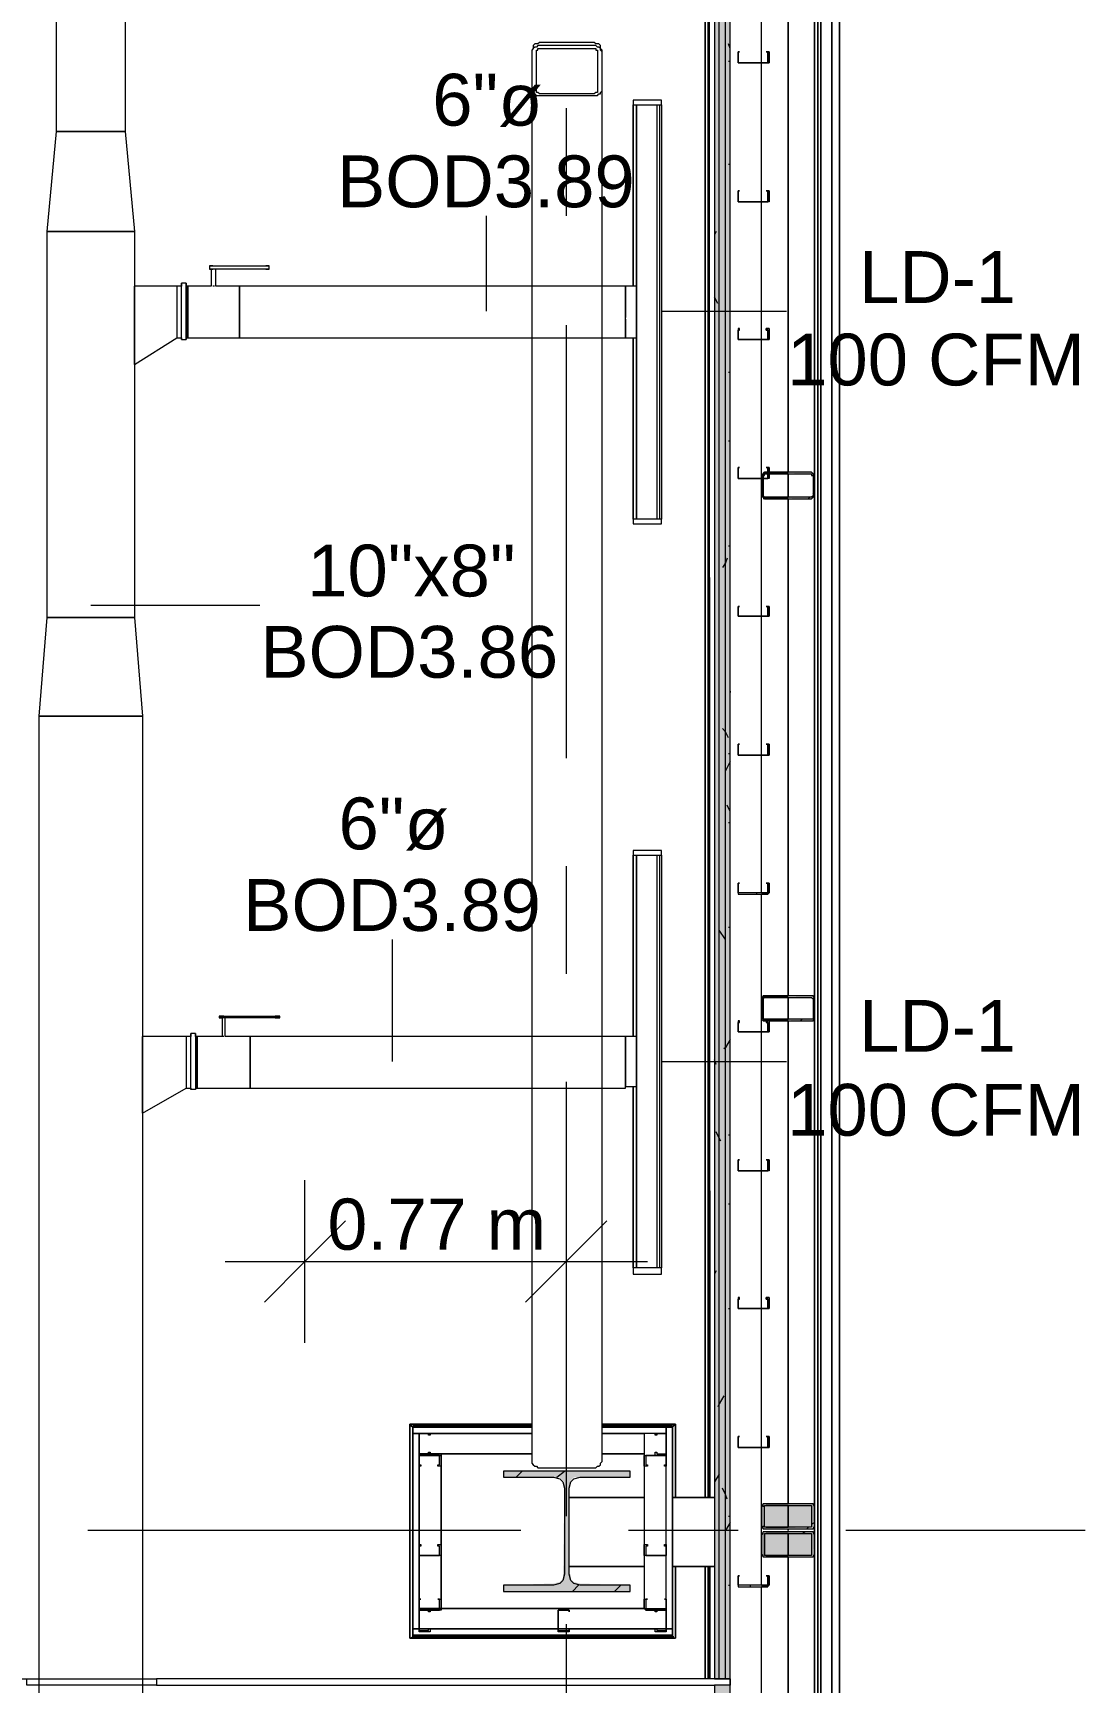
# Model space of a CAD drawing. Header units: metres. Extents: x -2 to 237, y -8 to 52.
# Drawn here: x 56.642 to 59.717, y 23.999 to 28.835 of the extents above; entities that cross this region are included whole.
import ezdxf

# ---------------------------------------------------------------- set-up
doc = ezdxf.new("R2010")
doc.units = ezdxf.units.M
doc.layers.add('HVAC - Ductos', color=5, linetype='Continuous', lineweight=0)
doc.layers.add('PDF3_Text', color=7, linetype='Continuous', lineweight=0)
doc.layers.add('PDF3_Geometry', color=7, linetype='Continuous', lineweight=0, true_color=0xaaaaaa)
doc.layers.add('PDF3_Solid Fills', color=7, linetype='Continuous', lineweight=0, true_color=0xffffff)
doc.styles.add('PDF Helvetica', font='')
doc.styles.get('PDF Helvetica').set_extended_font_data('Helvetica')

msp = doc.modelspace()

# ---------------------------------------------------------------- hatches: boundary and pattern name
at = {"layer": 'PDF3_Solid Fills', "lineweight": 0, "transparency": 33554559}
h = msp.add_hatch(color=256, dxfattribs=at)
h.paths.add_polyline_path([(58.6399, 35.7008), (58.6537, 35.7008), (58.6537, 47.8834), (58.6399, 47.8834)])
h.paths.add_polyline_path([(58.6399, 24.0086), (58.6537, 24.0086), (58.6537, 34.1699), (58.6399, 34.1699)])
h.paths.add_polyline_path([(58.6399, 22.5006), (58.6537, 22.5006), (58.6537, 23.9902), (58.6399, 23.9902)])
h.paths.add_polyline_path([(58.6537, 22.4869), (58.6399, 22.4869), (58.6399, 10.1851), (58.6537, 10.1851)])
h.paths.add_polyline_path([(58.6399, 34.1837), (58.6537, 34.1837), (58.6537, 35.6871), (58.6399, 35.6871)])
h = msp.add_hatch(color=256, dxfattribs=at)
h.paths.add_polyline_path([(58.6537, 35.7008), (58.6721, 35.7008), (58.6721, 47.8972), (58.6537, 47.8972)])
h.paths.add_polyline_path([(58.6537, 24.0086), (58.6721, 24.0086), (58.6721, 34.1699), (58.6537, 34.1699)])
h.paths.add_polyline_path([(58.6537, 22.5006), (58.6721, 22.5006), (58.6721, 23.9902), (58.6537, 23.9902)])
h.paths.add_polyline_path([(58.6721, 22.4869), (58.6537, 22.4869), (58.6537, 10.1714), (58.6721, 10.1714)])
h.paths.add_polyline_path([(58.6537, 34.1837), (58.6721, 34.1837), (58.6721, 35.6871), (58.6537, 35.6871)])
h = msp.add_hatch(color=256, dxfattribs=at)
h.paths.add_polyline_path([(58.6858, 35.7008), (58.6858, 47.9155), (58.6721, 47.9155), (58.6721, 35.7008)])
h.paths.add_polyline_path([(58.6858, 22.4869), (58.6721, 22.4869), (58.6721, 10.1576), (58.6858, 10.1576)])
h.paths.add_polyline_path([(58.6858, 23.9902), (58.6721, 23.9902), (58.6721, 22.5006), (58.6858, 22.5006)])
h.paths.add_polyline_path([(58.6858, 34.1699), (58.6721, 34.1699), (58.6721, 24.0086), (58.6858, 24.0086)])
h.paths.add_polyline_path([(58.6858, 35.6871), (58.6721, 35.6871), (58.6721, 34.1837), (58.6858, 34.1837)])
h = msp.add_hatch(color=256, dxfattribs=at)
h.paths.add_polyline_path([(58.7866, 27.5424), (58.7958, 27.547), (58.7821, 27.547), (58.7775, 27.5424), (58.7775, 27.4782), (58.7821, 27.5378)])
h.paths.add_polyline_path([(58.7866, 27.4736), (58.9227, 27.4691), (58.9241, 27.4691), (58.9241, 27.4736)])
h.paths.add_polyline_path([(58.7866, 27.4736), (58.7866, 27.4782), (58.7821, 27.4782)])
h.paths.add_polyline_path([(58.9287, 27.4782), (58.9241, 27.4782), (58.9287, 27.4736)])
h.paths.add_polyline_path([(58.8004, 27.547), (58.9241, 27.5424), (58.9287, 27.5378), (58.9287, 27.4782), (58.9333, 27.5423), (58.9333, 27.5424), (58.9287, 27.547)])
h = msp.add_hatch(color=256, dxfattribs=at)
h.paths.add_polyline_path([(58.7821, 26.0116), (58.9333, 26.007), (58.9333, 26.0116)])
h.paths.add_polyline_path([(58.9287, 25.9382), (58.9287, 25.9428), (58.7821, 25.9428), (58.9281, 25.9382)])
h.paths.add_polyline_path([(58.9333, 26.0024), (58.9287, 26.0024), (58.9287, 25.9428), (58.9333, 26.0023)])
h.paths.add_polyline_path([(58.7821, 26.0024), (58.7775, 26.0024), (58.7775, 25.9428)])
for points in [[(58.3925, 24.5998), (58.3925, 24.6182), (58.0212, 24.6182), (58.0212, 24.5998), (58.1862, 24.5998), (58.1999, 24.5861), (58.1954, 24.3019), (58.1862, 24.2928), (58.1679, 24.2882), (58.0212, 24.2836), (58.0212, 24.2653), (58.3925, 24.2653), (58.3925, 24.2836), (58.2458, 24.2882), (58.2275, 24.2928), (58.2229, 24.2974), (58.2183, 24.2974), (58.2183, 24.3156), (58.2137, 24.3156), (58.2137, 24.5724), (58.2183, 24.5906), (58.2275, 24.5998)], [(58.7821, 24.522), (58.7775, 24.5174), (58.7775, 24.4578), (58.7821, 24.4578), (58.7821, 24.4486), (58.7835, 24.4486), (58.9287, 24.4532), (58.9333, 24.5218), (58.9333, 24.522)], [(58.9287, 24.3707), (58.9333, 24.4393), (58.9333, 24.4394), (58.7821, 24.4394), (58.7775, 24.4348), (58.7775, 24.3753), (58.7821, 24.3753), (58.7821, 24.3661)]]:
    msp.add_hatch(color=256, dxfattribs=at).paths.add_polyline_path(points)

# ---------------------------------------------------------------- linework, layer by layer
at = {"layer": 'HVAC - Ductos', "lineweight": 0}
for points in [[(56.7103, 28.5461), (56.7103, 32.607), (56.912, 32.607), (56.912, 28.5461)], [(58.4841, 28.6378), (58.4017, 28.6378), (58.4017, 28.624), (58.4841, 28.624)], [(58.4108, 27.4094), (58.4108, 28.624), (58.4108, 27.4094), (58.4108, 28.624), (58.4704, 28.624), (58.4704, 27.4094)], [(56.9395, 28.2528), (56.9395, 27.1207), (56.6829, 27.1207), (56.6829, 28.2528)], [(57.3245, 28.152), (57.3291, 28.152), (57.3337, 28.152), (57.3291, 28.152)], [(57.3245, 28.1428), (57.3291, 28.1428), (57.3337, 28.1428), (57.3291, 28.1428)], [(57.0908, 28.0924), (57.0908, 28.0832), (57.0908, 28.0695), (57.0908, 28.0558), (57.0908, 28.0374), (57.0908, 28.019), (57.0908, 27.9961), (57.0908, 27.9778), (57.0908, 27.964), (57.0908, 27.9503), (57.0908, 27.9412), (57.0908, 27.9503), (57.0908, 27.964), (57.0908, 27.9778), (57.0908, 27.9961), (57.0908, 28.019), (57.0908, 28.0374), (57.0908, 28.0558), (57.0908, 28.0695), (57.0908, 28.0832)], [(57.0953, 28.0924), (57.0953, 28.0832), (57.0953, 28.0695), (57.0953, 28.0558), (57.0953, 28.0374), (57.0953, 28.019), (57.0953, 27.9961), (57.0953, 27.9778), (57.0953, 27.964), (57.0953, 27.9503), (57.0953, 27.9412), (57.0953, 27.9503), (57.0953, 27.964), (57.0953, 27.9778), (57.0953, 27.9961), (57.0953, 28.019), (57.0953, 28.0374), (57.0953, 28.0558), (57.0953, 28.0695), (57.0953, 28.0832)], [(57.0953, 27.9412), (57.0953, 27.9503), (57.0953, 27.964), (57.0953, 27.9778), (57.0953, 27.9961), (57.0953, 28.019), (57.0953, 28.0374), (57.0953, 28.0558), (57.0953, 28.0695), (57.0953, 28.0832), (57.0953, 28.0924), (57.0953, 28.0832), (57.0953, 28.0695), (57.0953, 28.0558), (57.0953, 28.0374), (57.0953, 28.019), (57.0953, 27.9961), (57.0953, 27.9778), (57.0953, 27.964), (57.0953, 27.9503)], [(58.3787, 27.9412), (58.3787, 27.9503), (58.3787, 27.964), (58.3787, 27.9778), (58.3787, 27.9961), (58.3787, 28.019), (58.3787, 28.0374), (58.3787, 28.0558), (58.3787, 28.0695), (58.3787, 28.0832), (58.3787, 28.0924), (57.2466, 28.0924), (57.2466, 28.0832), (57.2466, 28.0695), (57.2466, 28.0558), (57.2466, 28.0374), (57.2466, 28.019), (57.2466, 27.9961), (57.2466, 27.9778), (57.2466, 27.964), (57.2466, 27.9503), (57.2466, 27.9412)], [(58.4841, 27.3957), (58.4841, 27.4094), (58.4017, 27.4094), (58.4017, 27.3957)], [(56.6599, 26.832), (56.6829, 27.1207), (56.9395, 27.1207), (56.9624, 26.832)], [(56.9624, 26.832), (56.9624, 18.3435), (56.6599, 18.3435), (56.6599, 26.832)], [(58.4841, 26.4378), (58.4017, 26.4378), (58.4017, 26.424), (58.4841, 26.424)], [(58.4108, 25.214), (58.4108, 26.424), (58.4108, 25.214), (58.4108, 26.424), (58.4704, 26.424), (58.4704, 25.214)], [(57.3521, 25.952), (57.3566, 25.952), (57.3612, 25.952), (57.3658, 25.952), (57.3612, 25.952), (57.3566, 25.952)], [(57.3521, 25.9474), (57.3566, 25.9474), (57.3612, 25.9474), (57.3658, 25.9474), (57.3612, 25.9474), (57.3566, 25.9474)], [(57.1183, 25.8924), (57.1183, 25.8832), (57.1183, 25.874), (57.1183, 25.8557), (57.1183, 25.8374), (57.1183, 25.819), (57.1183, 25.8007), (57.1183, 25.7824), (57.1183, 25.764), (57.1183, 25.7503), (57.1183, 25.7457), (57.1183, 25.7411), (57.1229, 25.7411), (57.1229, 25.7457), (57.1229, 25.7503), (57.1229, 25.764), (57.1229, 25.7824), (57.1229, 25.8007), (57.1229, 25.819), (57.1229, 25.8374), (57.1229, 25.8557), (57.1229, 25.874), (57.1229, 25.8832), (57.1229, 25.8924)], [(57.2787, 25.8924), (57.2787, 25.8832), (57.2787, 25.874), (57.2787, 25.8557), (57.2787, 25.8374), (57.2787, 25.819), (57.2787, 25.8007), (57.2787, 25.7824), (57.2787, 25.764), (57.2787, 25.7503), (57.2787, 25.7457), (57.2787, 25.7411), (58.3787, 25.7411), (58.3787, 25.7457), (58.3787, 25.7503), (58.3787, 25.764), (58.3787, 25.7824), (58.3787, 25.8007), (58.3787, 25.819), (58.3787, 25.8374), (58.3787, 25.8557), (58.3787, 25.874), (58.3787, 25.8832), (58.3787, 25.8924)], [(58.4108, 25.7457), (58.4108, 25.7549), (58.4108, 25.764), (58.4108, 25.7824), (58.4108, 25.8007), (58.4108, 25.819), (58.4108, 25.8374), (58.4108, 25.8557), (58.4108, 25.8694), (58.4108, 25.8832), (58.4108, 25.8924), (58.3787, 25.8924), (58.3787, 25.8832), (58.3787, 25.8694), (58.3787, 25.8557), (58.3787, 25.8374), (58.3787, 25.819), (58.3787, 25.8007), (58.3787, 25.7824), (58.3787, 25.764), (58.3787, 25.7549), (58.3787, 25.7457)], [(58.4841, 25.1957), (58.4841, 25.214), (58.4017, 25.214), (58.4017, 25.1957)]]:
    msp.add_lwpolyline(points, close=True, dxfattribs=at)
for points in [[(58.4017, 28.624), (58.4017, 28.0924), (58.4017, 28.624), (58.4199, 28.624), (58.4291, 28.624)], [(58.4154, 28.624), (58.4199, 28.624), (58.4245, 28.624)], [(58.4521, 28.624), (58.4612, 28.624), (58.4795, 28.624), (58.4841, 28.624), (58.4841, 27.4094), (58.4795, 27.4094), (58.4612, 27.4094), (58.4521, 27.4094)], [(58.4566, 28.624), (58.4612, 28.624), (58.4658, 28.624)], [(58.4795, 27.4094), (58.4795, 28.624)], [(56.6829, 28.2528), (56.7103, 28.5461)], [(56.7103, 28.5461), (56.912, 28.5461)], [(56.912, 28.5461), (56.9395, 28.2528)], [(57.9708, 28.019), (57.9708, 28.2986)], [(56.9395, 28.2528), (56.6829, 28.2528)], [(57.1595, 28.152), (57.1595, 28.1428)], [(57.1687, 28.152), (57.1641, 28.152), (57.1595, 28.152), (57.1641, 28.152), (57.1687, 28.152), (57.3245, 28.152)], [(57.3337, 28.1428), (57.3337, 28.152)], [(57.0771, 27.9366), (57.0771, 27.9458), (57.0771, 27.9595), (57.0771, 27.9778), (57.0771, 27.9961), (57.0771, 28.019), (57.0771, 28.0374), (57.0771, 28.0603), (57.0771, 28.074), (57.0771, 28.0878), (57.0771, 28.097), (57.0771, 28.1016), (57.0771, 28.097), (57.0771, 28.0924), (57.0633, 28.0924), (57.0633, 28.0832), (57.0633, 28.0695), (57.0633, 28.0558), (57.0633, 28.0374), (57.0633, 28.019), (57.0633, 27.9961), (57.0633, 27.9778), (57.0633, 27.964), (57.0633, 27.9503), (57.0633, 27.9412), (57.0771, 27.9412), (57.0771, 27.9366), (57.0908, 27.9366), (57.0908, 27.9458), (57.0908, 27.9595), (57.0908, 27.9778), (57.0908, 27.9961), (57.0908, 28.019), (57.0908, 28.0374), (57.0908, 28.0603), (57.0908, 28.074), (57.0908, 28.0878), (57.0908, 28.097), (57.0908, 28.1016), (57.0908, 28.097), (57.0908, 28.0878), (57.0908, 28.074), (57.0908, 28.0603), (57.0908, 28.0374), (57.0908, 28.019), (57.0908, 27.9961), (57.0908, 27.9778), (57.0908, 27.9595), (57.0908, 27.9458), (57.0908, 27.9366)], [(57.0908, 28.1016), (57.0771, 28.1016)], [(57.3245, 28.1428), (57.1687, 28.1428), (57.1641, 28.1428), (57.1595, 28.1428), (57.1641, 28.1428), (57.1687, 28.1428), (57.1641, 28.1428), (57.1641, 28.0924), (57.0953, 28.0924), (57.0908, 28.0924)], [(57.0908, 27.9412), (57.0953, 27.9412), (57.2466, 27.9412), (57.2466, 27.9503), (57.2466, 27.964), (57.2466, 27.9778), (57.2466, 27.9961), (57.2466, 28.019), (57.2466, 28.0374), (57.2466, 28.0558), (57.2466, 28.0695), (57.2466, 28.0832), (57.2466, 28.0924), (57.1779, 28.0924), (57.1779, 28.1428)], [(57.0633, 28.0924), (56.9395, 28.0924), (56.9395, 28.0878), (56.9395, 28.0695), (56.9395, 28.0466), (56.9395, 28.019), (56.9395, 27.9412), (56.9395, 27.9136), (56.9395, 27.8862), (56.9395, 27.8724), (56.9395, 27.8632), (57.0633, 27.9412)], [(56.9395, 27.8632), (56.9395, 27.8724), (56.9395, 27.8862), (56.9395, 27.9136), (56.9395, 27.9412), (56.9395, 28.019), (56.9395, 28.0466), (56.9395, 28.0695), (56.9395, 28.0878), (56.9395, 28.0924)], [(57.0771, 28.0832), (57.0771, 28.0878)], [(57.0771, 28.0695), (57.0771, 28.074)], [(57.0771, 27.9778), (57.0771, 27.9961), (57.0771, 28.019), (57.0771, 28.0374), (57.0771, 28.0558), (57.0771, 28.0603)], [(57.1733, 28.0924), (57.1687, 28.0924)], [(58.4108, 28.0007), (58.4108, 28.019), (58.4108, 28.0374), (58.4108, 28.0558), (58.4108, 28.0695), (58.4108, 28.0832), (58.4108, 28.0878), (58.4108, 28.0924), (58.3787, 28.0924), (58.3787, 28.0878), (58.3787, 28.0832), (58.3787, 28.0695), (58.3787, 28.0558), (58.3787, 28.0374), (58.3787, 28.019), (58.3787, 28.0007)], [(57.0633, 28.0466), (57.0633, 28.042)], [(58.4841, 28.019), (58.8508, 28.019)], [(57.0633, 27.9916), (57.0633, 27.987)], [(57.0771, 27.9595), (57.0771, 27.964)], [(57.0771, 27.9458), (57.0771, 27.9503)], [(58.3787, 27.9961), (58.3787, 27.9778), (58.3787, 27.964), (58.3787, 27.9503), (58.3787, 27.9458), (58.3787, 27.9412), (58.4108, 27.9412), (58.4108, 27.9458), (58.4108, 27.9503), (58.4108, 27.964), (58.4108, 27.9778), (58.4108, 27.9961)], [(58.4291, 27.4094), (58.4199, 27.4094), (58.4017, 27.4094), (58.4017, 27.9412), (58.4017, 27.4094)], [(58.4245, 27.4094), (58.4199, 27.4094), (58.4154, 27.4094)], [(58.4658, 27.4094), (58.4612, 27.4094), (58.4566, 27.4094)], [(56.8112, 27.1574), (57.3062, 27.1574)], [(58.4017, 26.424), (58.4017, 25.8924), (58.4017, 26.424), (58.4199, 26.424), (58.4291, 26.424)], [(58.4154, 26.424), (58.4199, 26.424), (58.4245, 26.424)], [(58.4521, 26.424), (58.4612, 26.424), (58.4795, 26.424), (58.4841, 26.424), (58.4841, 25.214), (58.4795, 25.214), (58.4612, 25.214), (58.4521, 25.214)], [(58.4566, 26.424), (58.4612, 26.424), (58.4658, 26.424)], [(58.4795, 25.214), (58.4795, 26.424)], [(57.6958, 25.819), (57.6958, 26.1766)], [(57.2008, 25.9474), (57.1962, 25.9474), (57.1962, 25.8924), (57.1229, 25.8924), (57.1229, 25.8832), (57.1229, 25.874), (57.1229, 25.8557), (57.1229, 25.8374), (57.1229, 25.819), (57.1229, 25.8007), (57.1229, 25.7824), (57.1229, 25.764), (57.1229, 25.7503), (57.1229, 25.7457), (57.1229, 25.7411), (57.2787, 25.7411), (57.2787, 25.7457), (57.2787, 25.7503), (57.2787, 25.764), (57.2787, 25.7824), (57.2787, 25.8007), (57.2787, 25.819), (57.2787, 25.8374), (57.2787, 25.8557), (57.2787, 25.874), (57.2787, 25.8832), (57.2787, 25.8924), (57.2053, 25.8924), (57.2053, 25.9474)], [(57.1871, 25.952), (57.1871, 25.9474)], [(57.2008, 25.952), (57.1962, 25.952), (57.1916, 25.952), (57.1871, 25.952), (57.1916, 25.952), (57.1962, 25.952), (57.2008, 25.952), (57.3521, 25.952)], [(57.3521, 25.9474), (57.2008, 25.9474), (57.1962, 25.9474), (57.1916, 25.9474), (57.1871, 25.9474), (57.1916, 25.9474), (57.1962, 25.9474)], [(57.3658, 25.9474), (57.3658, 25.952)], [(57.0908, 25.8924), (56.9624, 25.8924), (56.9624, 25.8878), (56.9624, 25.874), (56.9624, 25.8466), (56.9624, 25.819), (56.9624, 25.7411), (56.9624, 25.7136), (56.9624, 25.6861), (56.9624, 25.6724), (56.9624, 25.6678), (57.0908, 25.7411)], [(56.9624, 25.6678), (56.9624, 25.6724), (56.9624, 25.6861), (56.9624, 25.7136), (56.9624, 25.7411), (56.9624, 25.819), (56.9624, 25.8466), (56.9624, 25.874), (56.9624, 25.8878), (56.9624, 25.8924)], [(57.1183, 25.7411), (57.1183, 25.7366), (57.1045, 25.7366), (57.1045, 25.7457), (57.1045, 25.7594), (57.1045, 25.7778), (57.1045, 25.7961), (57.1045, 25.819), (57.1045, 25.842), (57.1045, 25.8603), (57.1045, 25.8786), (57.1045, 25.8878), (57.1045, 25.897), (57.1045, 25.9016), (57.1045, 25.897), (57.1045, 25.8924), (57.0908, 25.8924), (57.0908, 25.8832), (57.0908, 25.874), (57.0908, 25.8557), (57.0908, 25.8374), (57.0908, 25.819), (57.0908, 25.8007), (57.0908, 25.7824), (57.0908, 25.764), (57.0908, 25.7503), (57.0908, 25.7457), (57.0908, 25.7411), (57.1045, 25.7411), (57.1045, 25.7457), (57.1045, 25.7503)], [(57.1183, 25.9016), (57.1045, 25.9016)], [(57.1045, 25.8832), (57.1045, 25.8878)], [(57.1045, 25.874), (57.1045, 25.8786)], [(57.1183, 25.8924), (57.1183, 25.897), (57.1183, 25.9016), (57.1183, 25.897), (57.1183, 25.8878), (57.1183, 25.8786), (57.1183, 25.8603), (57.1183, 25.842), (57.1183, 25.819), (57.1183, 25.7961), (57.1183, 25.7778), (57.1183, 25.7594), (57.1183, 25.7457), (57.1183, 25.7366)], [(57.2008, 25.8924), (57.1962, 25.8924)], [(57.0908, 25.8511), (57.0908, 25.8466), (57.0908, 25.842)], [(57.1045, 25.7778), (57.1045, 25.7824), (57.1045, 25.8007), (57.1045, 25.819), (57.1045, 25.8374), (57.1045, 25.8557), (57.1045, 25.8603)], [(57.0908, 25.7916), (57.0908, 25.787)], [(58.4841, 25.819), (58.8508, 25.819)], [(57.1045, 25.7594), (57.1045, 25.764)], [(57.1045, 25.7411), (57.1045, 25.7366)], [(58.4291, 25.214), (58.4199, 25.214), (58.4017, 25.214), (58.4017, 25.7457), (58.4017, 25.214)], [(57.4391, 24.994), (57.4391, 25.2324), (57.4391, 25.4707)], [(58.2045, 25.4707), (58.2045, 25.2324), (58.2045, 24.994)], [(57.5583, 25.3515), (57.4391, 25.2324), (57.3199, 25.1132)], [(58.3237, 25.3515), (58.2045, 25.2324), (58.0854, 25.1132)], [(57.2053, 25.2324), (58.4429, 25.2324)], [(58.4245, 25.214), (58.4199, 25.214), (58.4154, 25.214)], [(58.4658, 25.214), (58.4612, 25.214), (58.4566, 25.214)]]:
    msp.add_lwpolyline(points, dxfattribs=at)
at = {"layer": 'PDF3_Geometry', "lineweight": 0}
for points in [[(59.0066, 35.1737), (59.0066, 33.6429), (59.0066, 32.1074), (59.0066, 30.5766), (59.0066, 29.0412), (59.0066, 27.5103), (59.0066, 25.9748), (59.0066, 24.444), (59.0066, 22.9086), (59.0066, 24.444), (59.0066, 25.9748), (59.0066, 27.5103), (59.0066, 29.0412), (59.0066, 30.5766), (59.0066, 32.1074), (59.0066, 33.6429), (59.0066, 35.1737)], [(44.8348, 23.9902), (44.8348, 23.9857), (45.261, 23.9857), (45.3756, 23.9857), (45.3756, 24.1094), (44.8348, 24.1094), (44.8348, 34.0599), (45.3206, 34.0599), (45.3206, 34.1699), (58.6399, 34.1699), (58.6399, 24.0086), (57.0037, 24.0086), (57.0037, 23.9902), (58.6399, 23.9902), (58.6399, 22.5006), (57.5812, 22.5006), (57.5812, 22.4869), (58.6399, 22.4869), (58.6399, 10.1851), (7.0265, 10.1851)], [(58.6537, 24.0086), (58.6537, 34.1699)], [(58.6721, 24.0086), (58.6721, 34.1699)], [(58.6858, 24.0086), (58.6858, 34.1699)], [(58.6216, 24.5402), (58.6216, 33.5375)], [(58.6216, 33.5375), (58.6216, 24.5402)], [(58.6216, 33.5375), (58.6216, 24.5402)], [(58.6216, 24.5402), (58.6216, 33.5375)], [(58.6216, 33.5375), (58.6216, 24.5402)], [(58.6216, 24.5402), (58.6216, 33.5375)], [(58.7775, 26.314), (58.7775, 26.7174), (58.7775, 27.1253), (58.7775, 27.5286), (58.7775, 27.9366), (58.7775, 28.3399), (58.7775, 28.7478), (58.7775, 29.1512)], [(58.3099, 25.0353), (58.3099, 28.7845), (58.3054, 28.7891), (58.3054, 28.7982), (58.3008, 28.8028), (58.2917, 28.8028), (58.2871, 28.8074), (58.2779, 28.8074), (58.1358, 28.8074), (58.1267, 28.8074), (58.1221, 28.8028), (58.1129, 28.8028), (58.1083, 28.7982), (58.1083, 28.7891), (58.1037, 28.7845), (58.1037, 25.0353)], [(58.1037, 28.6653), (58.1037, 24.6457), (58.1037, 24.6411), (58.1083, 24.6365), (58.1129, 24.632), (58.1175, 24.632), (58.1221, 24.6274), (58.1267, 24.6274), (58.2825, 24.6274), (58.2917, 24.6274), (58.2962, 24.632), (58.3008, 24.632), (58.3054, 24.6365), (58.3054, 24.6411), (58.3099, 24.6457), (58.3099, 28.6653)], [(58.2045, 28.6149), (58.2045, 28.2986)], [(58.2045, 27.9778), (58.2045, 26.7082)], [(58.7958, 27.547), (58.7866, 27.547), (58.7821, 27.5424), (58.7775, 27.5378), (58.7775, 27.5286), (58.7775, 27.4782), (58.7821, 27.4736), (58.7866, 27.469), (58.9241, 27.469), (58.9287, 27.4736), (58.9333, 27.4782), (58.9333, 27.5378), (58.9287, 27.5424), (58.9241, 27.547), (58.8004, 27.547)], [(58.7821, 27.5424), (58.7866, 27.547), (58.7958, 27.547), (58.7958, 27.5608), (58.7912, 27.5608), (58.8004, 27.5608), (58.8004, 27.547), (58.8554, 27.547)], [(58.8004, 27.5424), (58.9241, 27.5424), (58.9241, 27.5378), (58.9287, 27.5378), (58.9287, 27.4782), (58.9241, 27.4736), (58.7866, 27.4736), (58.7821, 27.4782), (58.7821, 27.5286), (58.7821, 27.5378), (58.7866, 27.5378), (58.7866, 27.5424), (58.7958, 27.5424)], [(58.8554, 27.5424), (58.8004, 27.5424), (58.8004, 27.5332), (58.8004, 27.5286), (58.7958, 27.5286), (58.7821, 27.5286), (58.7958, 27.5286), (58.7958, 27.5332), (58.7958, 27.5424), (58.7866, 27.5424), (58.7821, 27.5378), (58.7821, 27.5286), (58.7821, 27.4782), (58.7866, 27.4736), (58.8554, 27.4736)], [(59.0066, 27.469), (59.0066, 27.547)], [(58.8554, 27.469), (58.7866, 27.469), (58.7821, 27.469)], [(58.9149, 27.469), (58.9195, 27.4736)], [(58.9287, 27.4828), (58.9333, 27.4874)], [(58.9333, 27.5103), (58.9333, 25.9748)], [(58.9333, 25.9748), (58.9333, 27.5103)], [(58.2045, 26.392), (58.2045, 26.0757)], [(58.7775, 26.314), (58.7958, 26.314), (58.7958, 26.3416), (58.7912, 26.3416), (58.8004, 26.3416), (58.8004, 26.314), (58.7958, 26.3094), (58.7775, 26.3094)], [(58.7775, 24.2836), (58.7775, 24.687), (58.7775, 25.0948), (58.7775, 25.4982), (58.7775, 25.9061), (58.7775, 26.3094)], [(58.8004, 25.9382), (58.9241, 25.9382), (58.9287, 25.9382), (58.9333, 25.9428), (58.9333, 26.0024), (58.9287, 26.0116), (58.9241, 26.0116), (58.7866, 26.0116), (58.7821, 26.0116), (58.7775, 26.0024), (58.7775, 25.9428), (58.7821, 25.9382), (58.7866, 25.9382), (58.7958, 25.9382)], [(58.7821, 26.0116), (58.7866, 26.0116), (58.8554, 26.0116)], [(58.8554, 26.007), (58.7866, 26.007), (58.7821, 26.007), (58.7821, 26.0024), (58.7821, 25.9428), (58.7866, 25.9428), (58.8554, 25.9428)], [(58.9287, 25.9703), (58.9333, 25.9748)], [(59.0066, 25.9382), (59.0066, 26.0116)], [(58.8554, 25.9382), (58.8004, 25.9382), (58.8004, 25.9061), (58.7958, 25.9061), (58.7775, 25.9061), (58.7958, 25.9061), (58.7958, 25.9336), (58.7912, 25.9336)], [(58.7958, 25.9382), (58.7866, 25.9382), (58.7821, 25.9382)], [(58.892, 25.9382), (58.8966, 25.9428)], [(58.2045, 25.7594), (58.2045, 24.4853)], [(58.1037, 25.0353), (58.1037, 24.8428)], [(58.3099, 24.8428), (58.3099, 25.0353)], [(58.5254, 24.1278), (58.5208, 24.1278), (58.5162, 24.1324), (58.5162, 24.1369), (57.7553, 24.1369), (57.7553, 24.1324), (57.7508, 24.1278), (57.7462, 24.1278), (57.7462, 24.7557), (57.7462, 24.1278), (57.7462, 24.7557), (58.1037, 24.7557), (57.7462, 24.7557), (57.7508, 24.7557), (57.7508, 24.7511), (57.7553, 24.7465), (57.7553, 24.7511), (58.1037, 24.7511), (57.7553, 24.7511), (57.7553, 24.7465), (57.7553, 24.1369), (57.7553, 24.7465), (58.1037, 24.7465), (57.7553, 24.7465), (58.1037, 24.7465)], [(58.1037, 24.7465), (57.7553, 24.7465), (57.7553, 24.7282), (58.1037, 24.7282), (57.7737, 24.7282), (57.7737, 24.6686), (57.7737, 24.2148), (57.8379, 24.2148), (57.8379, 24.6686), (57.7737, 24.6686), (57.8379, 24.6686), (58.1037, 24.6686), (57.8379, 24.6686), (57.8379, 24.2148), (57.7737, 24.2148), (57.7737, 24.1552), (58.4979, 24.1552), (58.4979, 24.7465), (58.4979, 24.7282), (58.3099, 24.7282), (58.4337, 24.7282), (58.4337, 24.6686), (58.3099, 24.6686), (58.4337, 24.6686), (58.4337, 24.2148), (57.8379, 24.2148), (58.4337, 24.2148), (58.4979, 24.2148), (58.4979, 24.1552), (58.5162, 24.1552), (57.7553, 24.1552), (57.7553, 24.1369), (58.5162, 24.1369), (57.7553, 24.1369), (58.5162, 24.1369), (57.7553, 24.1369), (58.5162, 24.1369), (58.5162, 24.1324), (58.5208, 24.1278), (58.5254, 24.1278), (57.7462, 24.1278), (58.5254, 24.1278), (57.7462, 24.1278), (58.5254, 24.1278), (58.5254, 24.3386), (58.5254, 24.1278), (58.5254, 24.3386), (58.5254, 24.1278)], [(57.7553, 24.7465), (57.7553, 24.1369), (57.7553, 24.7465)], [(58.1037, 24.7465), (57.7553, 24.7465), (58.1037, 24.7465)], [(58.5162, 24.7465), (58.3099, 24.7465)], [(58.3099, 24.7465), (58.4337, 24.7465)], [(58.3099, 24.7465), (58.5162, 24.7465)], [(58.4979, 24.7465), (58.3099, 24.7465)], [(58.5162, 24.7465), (58.4337, 24.7465)], [(58.5162, 24.7465), (58.4979, 24.7465)], [(58.5208, 24.7511), (58.5162, 24.7465)], [(58.5208, 24.7511), (58.5162, 24.7465)], [(58.5162, 24.7465), (58.5162, 24.2148)], [(58.5162, 24.1369), (58.5162, 24.7465), (58.5162, 24.1369)], [(58.5162, 24.1552), (58.5162, 24.7465)], [(58.0579, 24.5998), (58.0762, 24.6182)], [(58.1771, 24.5998), (58.1999, 24.6182)], [(58.4337, 24.5402), (58.2137, 24.5402), (58.4337, 24.5402)], [(58.7821, 24.5174), (58.7821, 24.5128)], [(58.8554, 24.522), (58.7912, 24.522), (58.7866, 24.522)], [(58.7866, 24.4532), (58.7866, 24.4578), (58.7866, 24.5128), (58.7866, 24.5174)], [(58.8554, 24.5174), (58.7912, 24.5174)], [(59.0066, 24.4028), (59.0066, 24.4807)], [(58.0716, 24.444), (56.802, 24.444)], [(58.7087, 24.444), (58.3879, 24.444)], [(58.7821, 24.3707), (58.7775, 24.3753), (58.7775, 24.4302), (58.7821, 24.4348)], [(58.7821, 24.4578), (58.7821, 24.4532)], [(58.7866, 24.4486), (58.7912, 24.4486), (58.8554, 24.4486)], [(58.8554, 24.4394), (58.7912, 24.4394), (58.7866, 24.4394)], [(58.7866, 24.4348), (58.7866, 24.4302), (58.7866, 24.3753), (58.7866, 24.3707)], [(58.7912, 24.4532), (58.8554, 24.4532)], [(58.8554, 24.4348), (58.7912, 24.4348)], [(58.8966, 24.4348), (58.9058, 24.4394)], [(58.9104, 24.4486), (58.9149, 24.4532)], [(58.9241, 24.4624), (58.9333, 24.4669)], [(59.7262, 24.444), (59.0249, 24.444)], [(58.6216, 24.0086), (58.6216, 24.3386)], [(58.6216, 24.3386), (58.6216, 24.0086)], [(58.6216, 24.3386), (58.6216, 24.0086)], [(58.6216, 24.0086), (58.6216, 24.3386)], [(58.6216, 24.3386), (58.6216, 24.0086)], [(58.6216, 24.0086), (58.6216, 24.3386)], [(58.7866, 24.3661), (58.7912, 24.3661), (58.8554, 24.3661)], [(58.7912, 24.3707), (58.8554, 24.3707)], [(58.8279, 24.3661), (58.8325, 24.3707)], [(58.2229, 24.2652), (58.2412, 24.2836)], [(58.3466, 24.2652), (58.3649, 24.2836)], [(58.7775, 24.2836), (58.7958, 24.2836), (58.7958, 24.3111), (58.7912, 24.3111), (58.8004, 24.3111), (58.8004, 24.2836), (58.7958, 24.2836), (58.7958, 24.279), (58.7775, 24.279)], [(58.7775, 21.4419), (58.7775, 21.8452), (58.7775, 22.2532), (58.7775, 22.6565), (58.7775, 23.0644), (58.7775, 23.4678), (58.7775, 23.8756), (58.7775, 24.279)], [(58.5162, 24.1369), (58.5162, 24.2148)], [(57.7553, 24.1369), (58.5162, 24.1369), (57.7553, 24.1369)], [(58.2045, 24.169), (58.2045, 23.8528)], [(58.5162, 24.1369), (58.5162, 24.1552)], [(54.0107, 24.0086), (54.3407, 24.0086), (56.6233, 24.0086), (57.0037, 24.0086), (57.0037, 23.9902), (56.6233, 23.9902), (56.6233, 24.0086)], [(58.6399, 22.5006), (58.6537, 22.5006), (58.6721, 22.5006), (58.6858, 22.5006), (58.6858, 22.4869), (58.6858, 22.5006), (58.6858, 23.9902), (58.6858, 24.0086), (58.6721, 24.0086), (58.6537, 24.0086), (58.6399, 24.0086), (57.0037, 24.0086)], [(58.6399, 24.0086), (58.6858, 24.0086), (58.6858, 23.9902), (58.6721, 23.9902), (58.6537, 23.9902), (58.6399, 23.9902)]]:
    msp.add_lwpolyline(points, dxfattribs=at)
for points in [[(58.6124, 33.5375), (58.6124, 24.5402)], [(58.6124, 33.5375), (58.6124, 24.5402)], [(58.6216, 33.5375), (58.6216, 24.5402)], [(58.6216, 33.5375), (58.6216, 24.5402)], [(58.6262, 24.5402), (58.6216, 33.5375)], [(58.9333, 29.0412), (58.9333, 27.5103)], [(58.9425, 29.0412), (58.9425, 27.5103)], [(58.9517, 29.0412), (58.9517, 27.5103)], [(58.9837, 29.0412), (58.9837, 27.5103)], [(58.8554, 27.547), (58.8554, 28.9632)], [(58.1037, 28.6653), (58.1037, 28.6608), (58.1083, 28.6562), (58.1129, 28.6562), (58.1175, 28.6516), (58.1221, 28.6516), (58.1267, 28.6516), (58.2825, 28.6516), (58.2917, 28.6516), (58.2962, 28.6516), (58.3008, 28.6562), (58.3054, 28.6562), (58.3054, 28.6608), (58.3099, 28.6653), (58.3099, 28.7799), (58.3054, 28.7845), (58.3054, 28.7891), (58.3008, 28.7936), (58.2962, 28.7936), (58.2917, 28.7982), (58.2825, 28.7982), (58.1267, 28.7982), (58.1221, 28.7982), (58.1175, 28.7936), (58.1129, 28.7936), (58.1083, 28.7891), (58.1037, 28.7845), (58.1037, 28.7799)], [(58.2825, 28.6562), (58.1267, 28.6562), (58.1221, 28.6608), (58.1175, 28.6608), (58.1175, 28.6653), (58.1175, 28.7799), (58.1175, 28.7845), (58.1221, 28.7845), (58.1221, 28.7891), (58.1267, 28.7891), (58.2825, 28.7891), (58.2871, 28.7891), (58.2917, 28.7891), (58.2917, 28.7845), (58.2962, 28.7845), (58.2962, 28.7799), (58.2962, 28.6653), (58.2962, 28.6608), (58.2917, 28.6608), (58.2871, 28.6562)], [(58.7087, 28.7799), (58.7087, 28.7478), (58.7958, 28.7478), (58.8004, 28.7478), (58.8004, 28.7799), (58.7912, 28.7799), (58.7958, 28.7799), (58.7958, 28.7478), (58.7087, 28.7478), (58.7087, 28.7799), (58.7133, 28.7799)], [(58.7958, 28.7478), (58.7958, 28.7799), (58.7912, 28.7799), (58.8004, 28.7799), (58.8004, 28.7478), (58.7958, 28.7478), (58.7775, 28.7478)], [(58.7087, 28.372), (58.7087, 28.3445), (58.7087, 28.3399), (58.7958, 28.3399), (58.8004, 28.3445), (58.8004, 28.372), (58.7912, 28.372), (58.7958, 28.372), (58.7958, 28.3445), (58.7958, 28.3399), (58.7087, 28.3399), (58.7087, 28.3445), (58.7087, 28.372), (58.7133, 28.372)], [(58.7958, 28.3399), (58.7958, 28.3445), (58.7958, 28.372), (58.7912, 28.372), (58.8004, 28.372), (58.8004, 28.3445), (58.8004, 28.3399), (58.7958, 28.3399), (58.7775, 28.3399)], [(58.7087, 27.9686), (58.7087, 27.9366), (58.7958, 27.9366), (58.8004, 27.9366), (58.8004, 27.9686), (58.7912, 27.9686), (58.7912, 27.964), (58.7958, 27.964), (58.7958, 27.9366), (58.7087, 27.9366), (58.7087, 27.964), (58.7133, 27.964), (58.7133, 27.9686)], [(58.7958, 27.9366), (58.7958, 27.964), (58.7912, 27.964), (58.7912, 27.9686), (58.8004, 27.9686), (58.8004, 27.9366), (58.7958, 27.9366), (58.7775, 27.9366)], [(58.7087, 27.5608), (58.7087, 27.5332), (58.7087, 27.5286), (58.7958, 27.5286), (58.8004, 27.5332), (58.8004, 27.5608), (58.7912, 27.5608), (58.7958, 27.5608), (58.7958, 27.5332), (58.7958, 27.5286), (58.7087, 27.5286), (58.7087, 27.5332), (58.7087, 27.5608), (58.7133, 27.5608)], [(58.8554, 27.5103), (58.8554, 27.4736), (58.8554, 27.5103), (58.8554, 27.5424)], [(58.8554, 27.469), (58.8554, 26.0116)], [(58.9425, 27.5103), (58.9425, 25.9748)], [(58.9517, 27.5103), (58.9517, 25.9748)], [(58.9837, 27.5103), (58.9837, 25.9748)], [(58.7087, 27.1528), (58.7087, 27.1253), (58.7958, 27.1253), (58.8004, 27.1253), (58.8004, 27.1528), (58.7912, 27.1528), (58.7958, 27.1528), (58.7958, 27.1253), (58.7087, 27.1253), (58.7087, 27.1528), (58.7133, 27.1528)], [(58.7958, 27.1253), (58.7958, 27.1528), (58.7912, 27.1528), (58.8004, 27.1528), (58.8004, 27.1253), (58.7958, 27.1253), (58.7775, 27.1253)], [(58.7087, 26.7494), (58.7087, 26.7174), (58.7958, 26.7174), (58.8004, 26.7174), (58.8004, 26.7494), (58.7912, 26.7494), (58.7958, 26.7494), (58.7958, 26.7174), (58.7087, 26.7174), (58.7087, 26.7494), (58.7133, 26.7494)], [(58.7958, 26.7174), (58.7958, 26.7494), (58.7912, 26.7494), (58.8004, 26.7494), (58.8004, 26.7174), (58.7958, 26.7174), (58.7775, 26.7174)], [(58.7087, 26.3416), (58.7087, 26.314), (58.7087, 26.3094), (58.7958, 26.3094), (58.8004, 26.314), (58.8004, 26.3416), (58.7912, 26.3416), (58.7958, 26.3416), (58.7958, 26.314), (58.7087, 26.314), (58.7087, 26.3416), (58.7133, 26.3416)], [(58.7821, 25.9428), (58.7821, 26.0024), (58.7866, 26.007), (58.9241, 26.007), (58.9287, 26.0024), (58.9287, 25.9428), (58.9241, 25.9428), (58.7866, 25.9428)], [(58.8554, 26.007), (58.8554, 25.9748), (58.8554, 25.9428), (58.8554, 25.9748)], [(58.9333, 25.9748), (58.9333, 24.444)], [(58.9425, 25.9748), (58.9425, 24.444)], [(58.9517, 25.9748), (58.9517, 24.444)], [(58.9837, 25.9748), (58.9837, 24.444)], [(58.7087, 25.9382), (58.7087, 25.9061), (58.7958, 25.9061), (58.8004, 25.9061), (58.8004, 25.9382), (58.7912, 25.9382), (58.7912, 25.9336), (58.7958, 25.9336), (58.7958, 25.9061), (58.7087, 25.9061), (58.7087, 25.9336), (58.7133, 25.9336), (58.7133, 25.9382)], [(58.8554, 25.9382), (58.8554, 24.522)], [(58.7087, 25.5302), (58.7087, 25.5028), (58.7087, 25.4982), (58.7958, 25.4982), (58.8004, 25.5028), (58.8004, 25.5302), (58.7912, 25.5302), (58.7958, 25.5302), (58.7958, 25.5028), (58.7958, 25.4982), (58.7087, 25.4982), (58.7087, 25.5028), (58.7087, 25.5302), (58.7133, 25.5302)], [(58.7958, 25.4982), (58.7958, 25.5028), (58.7958, 25.5302), (58.7912, 25.5302), (58.8004, 25.5302), (58.8004, 25.5028), (58.8004, 25.4982), (58.7958, 25.4982), (58.7775, 25.4982)], [(58.7087, 25.127), (58.7087, 25.0948), (58.7958, 25.0948), (58.8004, 25.0948), (58.8004, 25.127), (58.7912, 25.127), (58.7912, 25.1224), (58.7958, 25.1224), (58.7958, 25.0948), (58.7087, 25.0948), (58.7087, 25.1224), (58.7133, 25.1224), (58.7133, 25.127)], [(58.7958, 25.0948), (58.7958, 25.1224), (58.7912, 25.1224), (58.7912, 25.127), (58.8004, 25.127), (58.8004, 25.0948), (58.7958, 25.0948), (58.7775, 25.0948)], [(57.7553, 24.7465), (57.7553, 24.1369), (57.7553, 24.7465), (57.7553, 24.1369), (57.7553, 24.1324), (57.7508, 24.1278), (57.7462, 24.1278), (57.7462, 24.7557), (58.1037, 24.7557), (57.7462, 24.7557), (57.7508, 24.7557), (57.7508, 24.7511), (57.7553, 24.7465), (57.7508, 24.7511)], [(57.7553, 24.1324), (57.7553, 24.7511)], [(57.7553, 24.6686), (57.7553, 24.2148), (57.7553, 24.1369), (57.7553, 24.7465), (58.1037, 24.7465), (57.7553, 24.7465), (58.1037, 24.7465), (57.7553, 24.7465)], [(57.7553, 24.1552), (57.7737, 24.1552), (57.7737, 24.7282), (57.7553, 24.7282)], [(57.7737, 24.664), (57.7737, 24.6686), (57.7737, 24.7282), (57.8058, 24.7282), (57.8058, 24.7236), (57.8012, 24.7236), (57.8012, 24.7282), (57.7737, 24.7282), (57.7737, 24.6686), (57.8012, 24.6686), (57.8012, 24.6732), (57.8058, 24.6732), (57.8058, 24.664)], [(58.5254, 24.7557), (58.5254, 24.5402), (58.5254, 24.7557), (58.3099, 24.7557), (58.5254, 24.7557), (58.3099, 24.7557), (58.5254, 24.7557), (58.5254, 24.5402), (58.5254, 24.7557), (58.5208, 24.7557), (58.5208, 24.7511), (58.5162, 24.7465), (58.5162, 24.7511), (58.3099, 24.7511), (58.5162, 24.7511), (58.5162, 24.5402), (58.5162, 24.7465), (58.5162, 24.7511), (58.5162, 24.5402), (58.5162, 24.7465), (58.5162, 24.5402), (58.5162, 24.7465), (58.3099, 24.7465), (58.5162, 24.7465), (58.3099, 24.7465), (58.5162, 24.7465), (58.3099, 24.7465), (58.5162, 24.7465), (58.5208, 24.7511), (58.5208, 24.7557)], [(58.4337, 24.6686), (58.4337, 24.2148), (58.4979, 24.2148), (58.4979, 24.7282), (58.4337, 24.7282)], [(58.4979, 24.7282), (58.4979, 24.6686), (58.4979, 24.664), (58.4658, 24.664), (58.4658, 24.6732), (58.4704, 24.6732), (58.4704, 24.6686), (58.4979, 24.6686), (58.4979, 24.7282), (58.4704, 24.7282), (58.4704, 24.7236), (58.4658, 24.7236), (58.4658, 24.7282)], [(58.5162, 24.5402), (58.5162, 24.7465)], [(58.7087, 24.719), (58.7087, 24.687), (58.7958, 24.687), (58.8004, 24.687), (58.8004, 24.719), (58.7912, 24.719), (58.7958, 24.719), (58.7958, 24.687), (58.7087, 24.687), (58.7087, 24.719), (58.7133, 24.719)], [(58.7958, 24.687), (58.7958, 24.719), (58.7912, 24.719), (58.8004, 24.719), (58.8004, 24.687), (58.7958, 24.687), (58.7775, 24.687)], [(57.7737, 24.664), (57.8333, 24.664), (57.8379, 24.664), (57.8379, 24.632), (57.8287, 24.632), (57.8287, 24.6365), (57.8333, 24.6365), (57.8333, 24.664), (57.7737, 24.664), (57.7737, 24.6365), (57.7783, 24.6365), (57.7783, 24.632), (57.7737, 24.632)], [(58.4337, 24.664), (58.4383, 24.664), (58.4979, 24.664), (58.4979, 24.632), (58.4933, 24.632), (58.4933, 24.6365), (58.4979, 24.6365), (58.4979, 24.664), (58.4383, 24.664), (58.4383, 24.6365), (58.4429, 24.6365), (58.4429, 24.632), (58.4337, 24.632)], [(58.3925, 24.6182), (58.0212, 24.6182), (58.0212, 24.5998), (58.1679, 24.5998), (58.1862, 24.5952), (58.1954, 24.5861), (58.1999, 24.5678), (58.1999, 24.3156), (58.1954, 24.2974), (58.1862, 24.2882), (58.1679, 24.2836), (58.0212, 24.2836), (58.0212, 24.2652), (58.3925, 24.2652), (58.3925, 24.2836), (58.2458, 24.2836), (58.2275, 24.2882), (58.2183, 24.2974), (58.2137, 24.3156), (58.2137, 24.5678), (58.2183, 24.5861), (58.2275, 24.5952), (58.2458, 24.5998), (58.3925, 24.5998)], [(58.6399, 24.5402), (58.5162, 24.5402)], [(58.7775, 24.5128), (58.7775, 24.4578), (58.7821, 24.4486), (58.7912, 24.4486), (58.9195, 24.4486), (58.9287, 24.4486), (58.9333, 24.4578), (58.9333, 24.5128), (58.9287, 24.522), (58.9195, 24.522), (58.7912, 24.522), (58.7821, 24.522)], [(58.7866, 24.5128), (58.7866, 24.5174), (58.7912, 24.5174), (58.9195, 24.5174), (58.9241, 24.5174), (58.9241, 24.5128), (58.9241, 24.4578), (58.9241, 24.4532), (58.9195, 24.4532), (58.7912, 24.4532), (58.7866, 24.4532), (58.7866, 24.4578)], [(58.8554, 24.5174), (58.8554, 24.4532)], [(58.7775, 24.4302), (58.7775, 24.3753), (58.7821, 24.3661), (58.7912, 24.3661), (58.9195, 24.3661), (58.9287, 24.3661), (58.9333, 24.3753), (58.9333, 24.4302), (58.9287, 24.4394), (58.9195, 24.4394), (58.7912, 24.4394), (58.7821, 24.4394)], [(58.7912, 24.3707), (58.7866, 24.3707), (58.7866, 24.3753), (58.7866, 24.4302), (58.7866, 24.4348), (58.7912, 24.4348), (58.9195, 24.4348), (58.9241, 24.4348), (58.9241, 24.4302), (58.9241, 24.3753), (58.9241, 24.3707), (58.9195, 24.3707)], [(58.8554, 24.4486), (58.8554, 24.444)], [(58.8554, 24.3707), (58.8554, 24.4348)], [(58.9333, 24.444), (58.9333, 22.9086)], [(58.9425, 24.444), (58.9425, 22.9086)], [(58.9517, 24.444), (58.9517, 22.9086)], [(58.9837, 24.444), (58.9837, 22.9086)], [(57.8379, 24.3707), (57.8333, 24.3707), (57.7737, 24.3707), (57.7737, 24.4028), (57.7783, 24.4028), (57.7783, 24.3982), (57.7737, 24.3982), (57.7737, 24.3707), (57.8333, 24.3707), (57.8333, 24.3982), (57.8287, 24.3982), (57.8287, 24.4028), (57.8379, 24.4028)], [(58.4979, 24.3707), (58.4383, 24.3707), (58.4337, 24.3707), (58.4337, 24.4028), (58.4429, 24.4028), (58.4429, 24.3982), (58.4383, 24.3982), (58.4383, 24.3707), (58.4979, 24.3707), (58.4979, 24.3982), (58.4933, 24.3982), (58.4933, 24.4028), (58.4979, 24.4028)], [(58.5162, 24.1324), (57.7553, 24.1324), (57.7508, 24.1278), (57.7553, 24.1324), (58.5162, 24.1324), (58.5162, 24.3386), (58.5162, 24.1369), (58.5162, 24.3386), (58.5162, 24.1369), (58.5162, 24.3386), (58.5162, 24.1369), (58.5162, 24.3386), (58.5162, 24.1324), (58.5208, 24.1324)], [(58.4337, 24.3386), (58.2137, 24.3386)], [(58.6399, 24.3386), (58.5162, 24.3386)], [(58.6124, 24.3386), (58.6124, 24.0086)], [(58.6124, 24.3386), (58.6124, 24.0086)], [(58.6216, 24.3386), (58.6216, 24.0086)], [(58.6216, 24.3386), (58.6216, 24.0086)], [(58.6262, 24.0086), (58.6262, 24.3386)], [(58.8554, 22.9452), (58.8554, 24.3661)], [(58.7087, 24.3111), (58.7087, 24.2836), (58.7087, 24.279), (58.7958, 24.279), (58.7958, 24.2836), (58.8004, 24.2836), (58.8004, 24.3111), (58.7912, 24.3111), (58.7958, 24.3111), (58.7958, 24.2836), (58.7087, 24.2836), (58.7087, 24.3111), (58.7133, 24.3111)], [(57.8379, 24.2148), (57.8379, 24.2103), (57.8333, 24.2103), (57.7737, 24.2103), (57.7737, 24.2148), (57.7737, 24.2424), (57.7783, 24.2424), (57.7737, 24.2424), (57.7737, 24.2148), (57.7737, 24.2103), (57.8333, 24.2103), (57.8333, 24.2148), (57.8333, 24.2424), (57.8287, 24.2424), (57.8379, 24.2424)], [(58.4979, 24.2148), (58.4979, 24.2103), (58.4383, 24.2103), (58.4337, 24.2148), (58.4337, 24.2424), (58.4429, 24.2424), (58.4383, 24.2424), (58.4383, 24.2148), (58.4383, 24.2103), (58.4979, 24.2103), (58.4979, 24.2148), (58.4979, 24.2424)], [(58.4933, 24.2424), (58.4979, 24.2424)], [(57.7737, 24.1461), (57.7737, 24.1506), (57.7737, 24.2103), (57.8058, 24.2103), (57.8058, 24.2057), (57.8012, 24.2057), (57.8012, 24.2103), (57.7737, 24.2103), (57.7737, 24.1506), (57.8012, 24.1506), (57.8012, 24.1552), (57.8058, 24.1552), (57.8058, 24.1461)], [(58.1862, 24.1461), (58.1816, 24.1461), (58.1816, 24.1506), (58.1816, 24.2103), (58.1862, 24.2103), (58.2137, 24.2103), (58.2137, 24.2057), (58.2137, 24.2103), (58.1862, 24.2103), (58.1816, 24.2103), (58.1816, 24.1506), (58.1862, 24.1506), (58.2137, 24.1506), (58.2137, 24.1552), (58.2137, 24.1461)], [(58.4979, 24.2103), (58.4979, 24.1506), (58.4979, 24.1461), (58.4658, 24.1461), (58.4658, 24.1552), (58.4704, 24.1552), (58.4704, 24.1506), (58.4979, 24.1506), (58.4979, 24.2103), (58.4704, 24.2103), (58.4704, 24.2057), (58.4658, 24.2057), (58.4658, 24.2103)], [(57.7553, 24.1369), (58.5162, 24.1369)]]:
    msp.add_lwpolyline(points, close=True, dxfattribs=at)
at = {"layer": 'PDF3_Geometry', "color": 254, "lineweight": 0, "true_color": 0xeaeaea}
for points in [[(58.6858, 28.7891), (58.6812, 28.8028)], [(58.6812, 28.7524), (58.6858, 28.7524)], [(58.6812, 28.4499), (58.6858, 28.4499)], [(58.6445, 28.2528), (58.6399, 28.2436)], [(58.6491, 28.042), (58.6399, 28.0603)], [(58.6812, 27.8403), (58.6858, 27.8403)], [(58.6812, 27.6386), (58.6858, 27.6386)], [(58.6812, 27.3316), (58.6858, 27.3316)], [(58.6767, 27.2949), (58.6721, 27.2812), (58.6629, 27.2674)], [(58.6858, 26.9053), (58.6858, 26.9007)], [(58.6812, 26.7678), (58.6721, 26.7862), (58.6629, 26.7953)], [(58.6858, 26.699), (58.6721, 26.6716)], [(58.6812, 26.722), (58.6858, 26.722)], [(58.6858, 26.5524), (58.6767, 26.5707)], [(58.6812, 26.5203), (58.6858, 26.5203)], [(58.6812, 26.2132), (58.6858, 26.2132)], [(58.6721, 26.1766), (58.6537, 26.204)], [(58.6858, 25.8832), (58.6721, 25.8603), (58.6675, 25.8557)], [(58.6445, 25.8098), (58.6399, 25.8236)], [(58.6583, 25.5853), (58.6537, 25.5944), (58.6445, 25.6128)], [(58.6812, 25.6036), (58.6858, 25.6036)], [(58.6812, 25.402), (58.6858, 25.402)], [(58.6445, 25.2049), (58.6399, 25.1957)], [(58.6812, 25.0948), (58.6858, 25.0948)], [(58.6675, 24.8382), (58.6537, 24.8152), (58.6491, 24.8061)], [(58.6537, 24.609), (58.6399, 24.5861)], [(58.6767, 24.5357), (58.6721, 24.5494), (58.6629, 24.5678)], [(58.6812, 24.4853), (58.6858, 24.4853)], [(58.6858, 24.4669), (58.6721, 24.444)], [(58.6812, 24.2836), (58.6858, 24.2836)]]:
    msp.add_lwpolyline(points, dxfattribs=at)
at = {"layer": 'PDF3_Geometry', "color": 254, "lineweight": 0, "true_color": 0xd2d2d2}
for points in [[(58.7958, 28.3582), (58.8004, 28.3582)], [(58.7958, 26.7266), (58.8004, 26.7266)], [(58.7637, 26.3094), (58.7637, 26.314)], [(58.7912, 26.3416), (58.7958, 26.3416)], [(58.7958, 24.7144), (58.8004, 24.7144)], [(58.7454, 24.279), (58.7454, 24.2836)]]:
    msp.add_lwpolyline(points, dxfattribs=at)

# ---------------------------------------------------------------- texts
at = {"layer": 'PDF3_Text', "lineweight": 0, "attachment_point": 4, "style": 'PDF Helvetica'}
for s, insert, char_height in [('6"ø', (57.8123, 28.6373), 0.15195), ('BOD3.89', (57.5327, 28.3989), 0.15195), ('LD-1', (59.0636, 28.1193), 0.15195), ('100 CFM', (58.8528, 27.8764), 0.15195), ('10"x8"', (57.4456, 27.2576), 0.15195), ('BOD3.86', (57.3081, 27.0193), 0.15195), ('6"ø', (57.5373, 26.5151), 0.15195), ('BOD3.89', (57.2577, 26.2768), 0.15195), ('LD-1', (59.0636, 25.9238), 0.15195), ('100 CFM', (58.8528, 25.6763), 0.15195), ('0.77 m', (57.5052, 25.341), 0.15008)]:
    msp.add_mtext(s, dxfattribs=dict(at, insert=insert, char_height=char_height))

doc.saveas('drawing.dxf')
